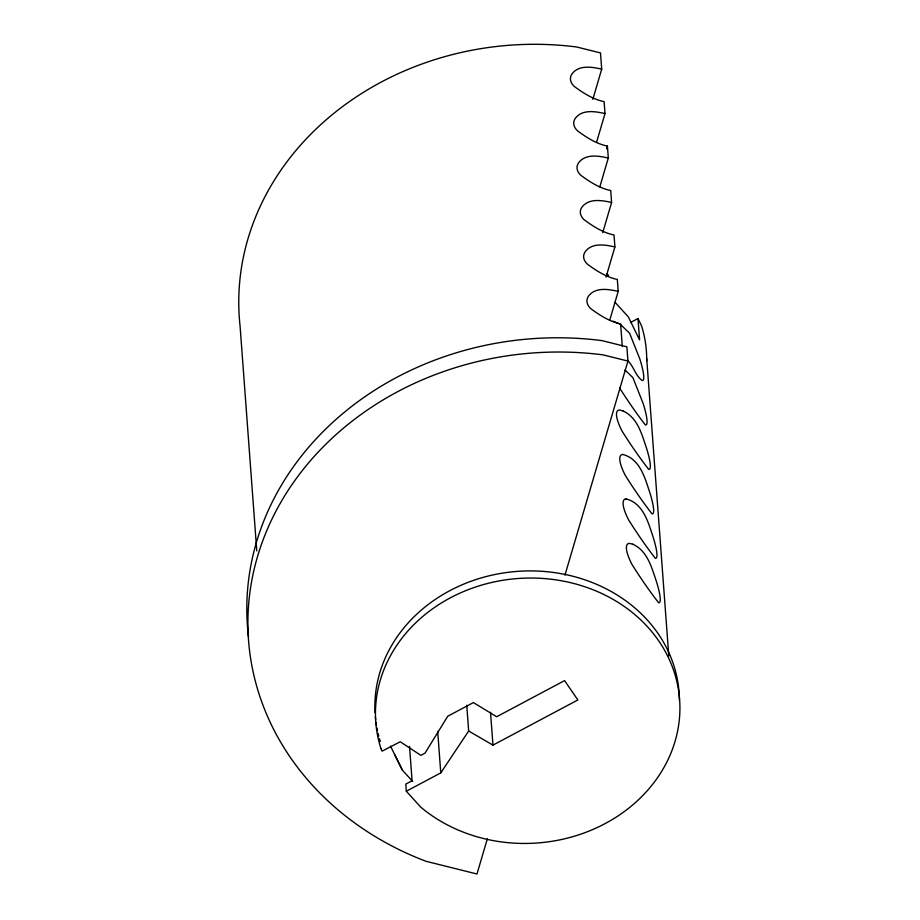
<?xml version="1.0" encoding="UTF-8"?>
<svg xmlns="http://www.w3.org/2000/svg" width="920" height="920" viewBox="0 0 920 920"><rect width="100%" height="100%" fill="white"/><g stroke="black" fill="none" stroke-linecap="round" stroke-linejoin="round"><path stroke-width="1.38" d="M592.825 99.325L601.703 69.138L600.495 52.923L576.713 46.989A290.087 252.471 -4.2 0 0 240.085 326.209L256.772 550.919M596.528 142.404L605.004 113.585L604.118 101.66C592.94 99.314 583.245 93.046 574.195 86.365A32.648 15.996 2.3 0 1 572.056 73.83C578.944 64.653 592.008 66.953 601.703 69.138M606.613 148.856L607.418 146.107C596.24 143.761 586.546 137.494 577.495 130.812A32.648 15.996 2.3 0 1 575.356 118.277C582.256 109.1 595.309 111.4 605.004 113.585M599.828 186.852L608.304 158.033L607.418 146.107M602.726 232.668L611.605 202.48L610.719 190.555C599.541 188.209 589.846 181.941 580.796 175.26A32.648 15.996 2.3 0 1 578.657 162.725C585.557 153.548 598.609 155.848 608.304 158.033M606.027 277.115L614.905 246.928L614.019 235.002C602.841 232.656 593.147 226.389 584.096 219.708A32.648 15.996 2.3 0 1 581.957 207.172C588.857 197.995 601.91 200.295 611.605 202.48M609.73 320.195L618.206 291.375L617.32 279.45C606.142 277.115 596.447 270.836 587.397 264.155A32.648 15.996 2.3 0 1 585.258 251.62C592.158 242.443 605.21 244.743 614.905 246.928M487.358 838.775L476.985 874L425.96 861.281A304.796 265.282 -4.2 0 1 261.245 544.973A304.796 265.282 -4.2 0 1 602.956 354.855L627.946 361.077L564.938 575.161M380.903 748.523A152.329 132.583 -4.2 0 1 487.312 583.533A152.329 132.583 -4.2 0 1 674.452 672.888A152.363 132.606 -4.2 0 1 604.635 823.848A152.363 132.606 -4.2 0 1 420.693 807.081L406.318 791.234L440.772 772.892L468.671 731.009L466.762 705.26M630.476 322.541L637.997 318.538L641.505 325.737A145.038 126.235 -4.2 0 1 646.668 361.042M468.671 731.009L492.959 745.131L577.852 699.959L564.592 680.605L496.673 716.749L473.397 702.581L447.775 716.208L425.017 753.135L420.865 755.355L400.257 741.773L382.122 751.145L380.846 748.535M618.206 291.375C608.511 289.19 595.458 286.89 588.558 296.067A32.648 15.996 2.3 0 0 590.709 308.603C599.748 315.284 609.442 321.563 620.62 323.897L622.299 346.506M612.904 321.126L619.562 323.978M622.806 454.468C639.871 458.815 644.874 477.721 649.738 492.349A33.143 5.359 68.9 0 1 651.958 513.797C642.597 501.756 633.707 488.784 625.45 475.674A33.166 9.177 55.2 0 1 622.794 454.457M626.106 498.916C643.172 503.274 648.174 522.169 653.039 536.797A33.143 5.359 68.9 0 1 655.258 558.245C645.897 546.204 637.008 533.232 628.751 520.122A33.166 9.177 55.2 0 1 626.094 498.904M620.655 324.656L629.591 333.19L639.837 359.007A33.143 5.359 68.9 0 1 642.056 380.454C635.179 375.303 633.627 365.953 627.336 360.203M624.967 369.978L632.891 377.637L643.137 403.454A33.143 5.359 68.9 0 1 645.357 424.902C636.203 413.264 627.75 400.579 619.551 387.998M412.735 781.482L402.293 770.051L390.505 746.085M606.924 273.677L608.591 275.517M614.974 302.174L628.394 316.986L639.584 339.905L637.997 318.538M402.212 769.867L394.714 754.653M646.679 358.305L668.782 655.868M627.946 361.077L626.888 346.84L601.898 340.607A304.796 265.282 -4.2 0 0 248.526 636.778M490.521 712.252L492.959 745.131M437.69 731.4L440.772 772.892M409.526 746.419L412.079 780.758L405.789 784.105L406.318 791.234M380.316 741.416A152.363 132.606 -4.2 0 1 379.511 738.76M378.764 736.092A152.363 132.606 -4.2 0 1 378.085 733.389M377.464 730.664A152.363 132.606 -4.2 0 1 376.912 727.927M376.418 725.167A152.363 132.606 -4.2 0 1 376.004 722.407M375.647 719.635A152.363 132.606 -4.2 0 1 375.36 716.864M375.049 712.712A152.363 132.606 -4.2 0 1 522.997 571.055A152.363 132.606 -4.2 0 1 679.385 700.039M622.897 410.86L619.505 410.021A33.166 9.177 55.2 0 0 622.15 431.227C630.407 444.325 639.285 457.309 648.657 469.338A33.143 5.359 68.9 0 0 646.438 447.902C641.665 433.952 637.617 417.611 622.897 410.86M632.799 544.203L629.406 543.363A33.166 9.177 55.2 0 0 632.051 564.569C640.308 577.679 649.186 590.651 658.559 602.681A33.143 5.359 68.9 0 0 656.339 581.245C651.567 567.295 647.519 550.953 632.799 544.203"/></g></svg>
